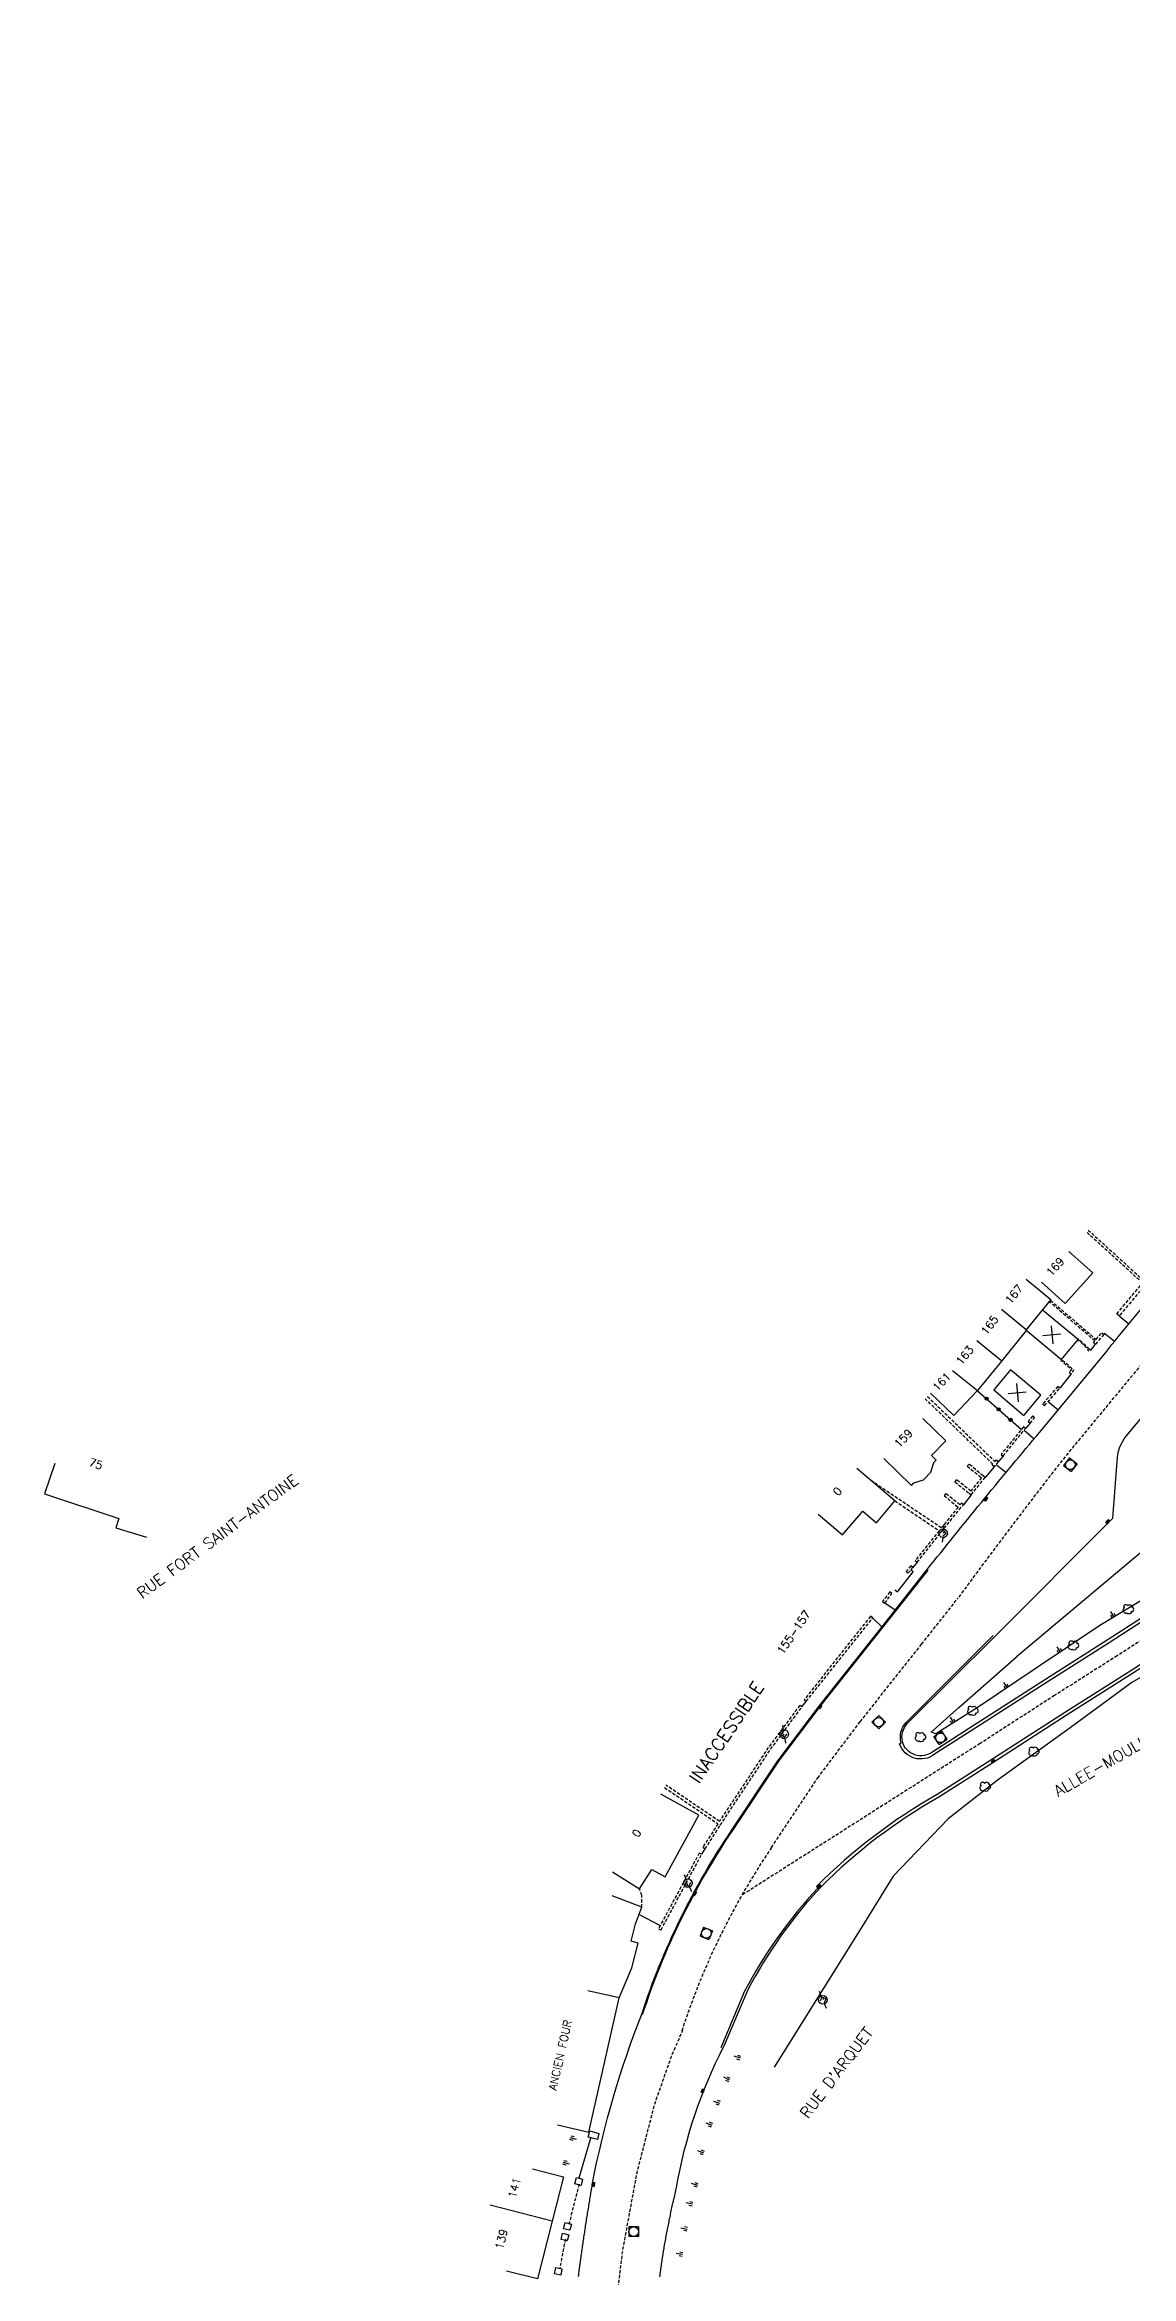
# Model space of a CAD drawing. Header units: millimetres. Extents: x 184999 to 186001, y 128999 to 130000.
# Drawn here: x 185217.7 to 185387.5, y 129651.4 to 130000 of the extents above; entities that cross this region are included whole.
import ezdxf
from ezdxf.enums import TextEntityAlignment as Align

# ---------------------------------------------------------------- set-up
doc = ezdxf.new("R2010")
doc.units = ezdxf.units.MM
doc.linetypes.add('DASHED', pattern=[0.75, 0.5, -0.25])
doc.layers.get('0').update_dxf_attribs({"linetype": 'CONTINUOUS'})
for name, color, linetype in [('W0001', 6, 'DASHED'), ('W0008', 7, 'CONTINUOUS'), ('W0100', 7, 'CONTINUOUS'), ('W0112', 1, 'DASHED'), ('W0211', 2, 'CONTINUOUS'), ('W0300', 7, 'CONTINUOUS'), ('W0322', 7, 'CONTINUOUS'), ('W0334', 7, 'CONTINUOUS'), ('W0400', 7, 'CONTINUOUS'), ('W0420', 7, 'CONTINUOUS'), ('W0471', 7, 'CONTINUOUS'), ('W0984', 7, 'CONTINUOUS'), ('W0989', 7, 'CONTINUOUS'), ('W0991', 7, 'CONTINUOUS'), ('W1102', 7, 'CONTINUOUS'), ('W1471', 7, 'CONTINUOUS')]:
    doc.layers.add(name, color=color, linetype=linetype)
doc.styles.get("Standard").update_dxf_attribs({"font": 'romans.shx', "width": 0.85})

# ---------------------------------------------------------------- blocks, each defined once
blk = doc.blocks.new('t211o')
at = {"color": 0, "linetype": 'Continuous'}
for p, q in [((-0.29, 0.5), (-0.29, 0)), ((0, 1), (0, 0)), ((0.29, 0.5), (0.29, 0))]:
    blk.add_line(p, q, dxfattribs=at)
blk = doc.blocks.new('t112o')
at = {"color": 0, "linetype": 'Continuous'}
for p, q in [((-0.5, 0.5), (0.5, 0.5)), ((-0.5, -0.5), (-0.5, 0.5)), ((0.5, 0.5), (0.5, -0.5)), ((0.5, -0.5), (-0.5, -0.5))]:
    blk.add_line(p, q, dxfattribs=at)
blk = doc.blocks.new('T400')
for p, q in [((-0.15, 0.3), (0.15, 0.3)), ((-0.15, -0.25), (-0.15, 0.3)), ((-0.15, 0.15), (0.15, 0.15)), ((-0.15, 0), (0.15, 0)), ((0.15, 0.3), (0.15, -0.25)), ((-0.15, -0.15), (0.15, -0.15)), ((-0.15, -0.25), (-0.15, -0.3)), ((-0.15, -0.3), (0.15, -0.3)), ((0.15, -0.3), (0.15, -0.25))]:
    blk.add_line(p, q)
blk = doc.blocks.new('T420')
for p, q in [((0.75, 0.75), (-0.75, 0.75)), ((-0.75, 0.75), (-0.75, -0.75)), ((0.75, 0.75), (0.75, -0.75)), ((0.75, -0.75), (-0.75, -0.75))]:
    blk.add_line(p, q)
blk.add_ellipse((0, 0), major_axis=(-0.53, 0.53), ratio=1, start_param=3.926991, end_param=10.210176)
blk = doc.blocks.new('t991o')
at = {"color": 0, "linetype": 'Continuous'}
for p, q in [((-1, 1), (1, -1)), ((-1, -1), (1, 1))]:
    blk.add_line(p, q, dxfattribs=at)
blk = doc.blocks.new('t322o')
at = {"color": 0, "linetype": 'Continuous'}
for radius in [0.25, 0.15]:
    blk.add_circle((0, 0), radius, dxfattribs=at)
blk = doc.blocks.new('T471')
for p, q in [((-0.333334, 0.333334), (-0.333334, -0.333334)), ((-0.333334, 0.333334), (0.333334, 0.333334)), ((-0.333334, 0), (0, 0)), ((0.500001, 0.500001), (1.000002, 1.000002)), ((-0.500001, -0.500001), (-1.000002, -1.000002)), ((-0.333334, -0.333334), (0.333334, -0.333334))]:
    blk.add_line(p, q)
blk.add_ellipse((0, 0), major_axis=(0.471405, 0.471405), ratio=1, start_param=5.4977871438, end_param=11.780972451)
blk = doc.blocks.new('T300')
for p, q in [((-0.8, 0.51), (-0.86, 0.34)), ((-0.86, 0.34), (-0.86, 0.17)), ((-0.86, 0.17), (-0.74, 0.06)), ((-0.69, 0.63), (-0.8, 0.51)), ((-0.8, -0.06), (-0.74, 0.06)), ((-0.74, 0.06), (-0.69, 0.11)), ((-0.57, 0.69), (-0.69, 0.63)), ((-0.46, 0.69), (-0.57, 0.69)), ((-0.29, 0.63), (-0.46, 0.69)), ((-0.29, 0.63), (-0.17, 0.74)), ((-0.23, 0.57), (-0.29, 0.63)), ((-0.17, 0.74), (-0.06, 0.8)), ((-0.06, 0.8), (0.06, 0.8)), ((0.06, 0.8), (0.23, 0.74)), ((0.23, 0.74), (0.34, 0.63)), ((0.34, 0.63), (0.4, 0.51)), ((0.46, 0.46), (0.34, 0.46)), ((0.4, 0.51), (0.4, 0.46)), ((0.57, 0.4), (0.46, 0.46)), ((0.57, 0.4), (0.69, 0.29)), ((0.69, 0.29), (0.74, 0.17)), ((0.74, 0.06), (0.69, -0.17)), ((0.74, 0.17), (0.74, 0.06)), ((-0.8, -0.17), (-0.8, -0.06)), ((-0.8, -0.23), (-0.8, -0.17)), ((-0.74, -0.34), (-0.8, -0.23)), ((-0.69, -0.4), (-0.74, -0.34)), ((-0.51, -0.46), (-0.69, -0.4)), ((-0.4, -0.46), (-0.51, -0.46)), ((-0.4, -0.46), (-0.34, -0.46)), ((-0.34, -0.46), (-0.34, -0.4)), ((-0.34, -0.51), (-0.34, -0.46)), ((-0.29, -0.63), (-0.34, -0.51)), ((-0.17, -0.74), (-0.29, -0.63)), ((-0.06, -0.8), (-0.17, -0.74)), ((0.06, -0.8), (-0.06, -0.8)), ((0.17, -0.74), (0.06, -0.8)), ((0.23, -0.69), (0.17, -0.74)), ((0.29, -0.46), (0.23, -0.46)), ((0.29, -0.63), (0.23, -0.69)), ((0.46, -0.4), (0.29, -0.46)), ((0.34, -0.51), (0.29, -0.63)), ((0.34, -0.51), (0.34, -0.46)), ((0.57, -0.34), (0.46, -0.4)), ((0.63, -0.29), (0.57, -0.34)), ((0.69, -0.17), (0.63, -0.29))]:
    blk.add_line(p, q)
blk = doc.blocks.new('T1471')
at = {"color": 0, "linetype": 'Continuous', "flags": 128}
blk.add_lwpolyline([(-0.75, -0.5), (-0.75, 0.5), (0.75, 0.5), (0.75, -0.5), (-0.75, -0.5)], dxfattribs=at)

msp = doc.modelspace()

# ---------------------------------------------------------------- linework, layer by layer
at = {"layer": 'W0001', "flags": 128}
msp.add_lwpolyline([(185586.67, 130000), (185569.61, 129981.86), (185559.69, 129971.02, 0.023322), (185535.8, 129942.85), (185523.18, 129926.35), (185516.07, 129916.56), (185511.05, 129909.66, -0.058295), (185476.65, 129867.71, -0.048518), (185447.28, 129844.71, 0.007271), (185418.51, 129823.48), (185412.94, 129818.71, 0.023571), (185406.13, 129812.64, 0.017263), (185395.65, 129801.62, 0.01435), (185387.8, 129792.25), (185376.92, 129779.1, 0.007176), (185360.31, 129757.14)], format="xyb", dxfattribs=at)
at = {"layer": 'W0001'}
for points in [[(185317.28, 129689.68, -0.070449), (185331.32, 129718.36), (185338.54, 129729.24), (185345.16, 129738), (185354.77, 129750.12), (185360.31, 129757.14)], [(185397.48, 129756.07), (185385.34, 129748.32), (185375.55, 129742.12), (185363.92, 129734.62), (185326.68, 129710.92, 0.076934)]]:
    msp.add_lwpolyline(points, format="xyb", dxfattribs=at)
at = {"layer": 'W0001', "flags": 128}
msp.add_lwpolyline([(185320.69, 129010.83), (185326.39, 129030.69), (185340.75, 129075.65), (185355.73, 129121.31), (185357.69, 129132.47), (185358.13, 129140.19), (185358.28, 129149.16), (185359.39, 129196.99), (185358.54, 129213.99), (185355.37, 129242.67), (185352.34, 129268.6), (185350.49, 129284.86), (185349.55, 129292.63), (185350.17, 129298.99), (185351.03, 129305.45), (185353.71, 129316.22), (185361.34, 129343.46), (185362.87, 129348.78), (185363.88, 129358.68), (185362.26, 129369.38), (185359.25, 129378.5), (185354.47, 129391.13), (185348.65, 129401.22), (185343.99, 129409.82), (185340.99, 129417.23), (185339.28, 129423.46), (185338.79, 129433.37), (185335.56, 129489.78), (185335.24, 129495.24), (185334.62, 129501.51), (185333.12, 129512.94), (185325.74, 129553.13), (185324.17, 129560.38), (185322.35, 129566.62), (185318.45, 129577.43), (185314.86, 129587.33), (185311.8, 129596.36), (185308.75, 129606.99), (185306.74, 129620.76), (185306.27, 129635.06), (185306.96, 129646.2), (185308.04, 129655.16), (185310.31, 129667.56), (185313.07, 129678.28), (185315.63, 129685.6), (185317.46, 129689.81)], dxfattribs=at)
at = {"layer": 'W0008'}
for points in [[(185355.65, 129761.79, -0.007171), (185372.7, 129782.62), (185383.53, 129795.71, -0.014279), (185391.54, 129805.28, -0.017265), (185402.28, 129816.56, -0.023381), (185409.42, 129822.93), (185416.51, 129829.02), (185416.51, 129829.02, -0.028156), (185430.22, 129839.52), (185441.79, 129847.84), (185453.62, 129855.68), (185459.95, 129860.01, 0.056636), (185484.59, 129882.32, 0.032794), (185505.63, 129907.32), (185513.64, 129918.32), (185520.77, 129928.14), (185533.42, 129944.67, -0.023317), (185557.49, 129973.06), (185567.41, 129983.9), (185582.55, 130000, -0.008565)], [(185366.14, 129751.28), (185384.62, 129769.81), (185385.33, 129778.69, -0.166506), (185386.75, 129782.64), (185395.04, 129792.58, -0.04232)], [(185311.18, 129692.27, -0.070449), (185325.21, 129720.95), (185332.44, 129731.83), (185339.06, 129740.58), (185348.66, 129752.7), (185355.77, 129761.7)], [(185396, 129758.05), (185384.05, 129750.35), (185374.54, 129744.28), (185362.5, 129736.58), (185356.79, 129732.93, -0.520762), (185351.34, 129734.58), (185351.57, 129734.73, -0.261165), (185352.35, 129737.91), (185365.96, 129751.46)], [(185399.13, 129753.43), (185387.02, 129745.69), (185377.23, 129739.49), (185365.61, 129731.99), (185357.22, 129726.65, 0.068823), (185338.35, 129712.26), (185338.56, 129712.03, 0.066996), (185327.12, 129695.9), (185323.38, 129687.09)]]:
    msp.add_lwpolyline(points, format="xyb", dxfattribs=at)
at = {"layer": 'W0008', "flags": 128}
for points in [[(185301.17, 129651.35), (185301.2, 129651.6), (185301.23, 129651.85), (185301.26, 129652.09), (185301.29, 129652.34), (185301.32, 129652.59), (185301.36, 129652.84), (185301.39, 129653.08), (185301.42, 129653.33), (185301.46, 129653.58), (185301.49, 129653.83), (185301.52, 129654.07), (185301.56, 129654.32), (185301.59, 129654.57), (185301.63, 129654.82), (185301.66, 129655.06), (185301.7, 129655.31), (185301.73, 129655.56), (185301.77, 129655.8), (185301.8, 129656.05), (185301.84, 129656.3), (185301.87, 129656.55), (185301.91, 129656.79), (185301.94, 129657.04), (185301.98, 129657.29), (185302.02, 129657.53), (185302.05, 129657.78), (185302.09, 129658.03), (185302.13, 129658.28), (185302.17, 129658.52), (185302.2, 129658.77), (185302.24, 129659.02), (185302.28, 129659.26), (185302.32, 129659.51), (185302.36, 129659.76), (185302.39, 129660), (185302.43, 129660.25), (185302.47, 129660.5), (185302.51, 129660.74), (185302.55, 129660.99), (185302.59, 129661.24), (185302.63, 129661.48), (185302.67, 129661.73), (185302.71, 129661.98), (185302.75, 129662.22), (185302.79, 129662.47), (185302.83, 129662.72), (185302.87, 129662.96), (185302.91, 129663.21), (185302.95, 129663.46), (185302.99, 129663.7), (185303.03, 129663.95), (185303.07, 129664.2), (185303.11, 129664.44), (185303.15, 129664.69), (185303.19, 129664.94), (185303.23, 129665.18), (185303.28, 129665.43), (185303.32, 129665.68), (185303.36, 129665.92), (185303.4, 129666.17, -0.045189), (185311.04, 129692.31)], [(185313.88, 129651.32), (185313.91, 129651.57), (185313.94, 129651.81), (185313.97, 129652.06), (185314, 129652.31), (185314.04, 129652.56), (185314.07, 129652.8), (185314.11, 129653.05), (185314.14, 129653.3), (185314.18, 129653.54), (185314.22, 129653.79), (185314.25, 129654.03), (185314.29, 129654.28), (185314.33, 129654.53), (185314.37, 129654.77), (185314.41, 129655.02), (185314.45, 129655.26), (185314.49, 129655.51), (185314.53, 129655.75), (185314.57, 129656), (185314.61, 129656.24), (185314.66, 129656.49), (185314.7, 129656.73), (185314.74, 129656.98), (185314.79, 129657.22), (185314.83, 129657.47), (185314.88, 129657.71), (185314.92, 129657.96), (185314.97, 129658.2), (185315.02, 129658.45), (185315.06, 129658.69), (185315.11, 129658.94), (185315.16, 129659.18), (185315.21, 129659.42), (185315.26, 129659.67), (185315.31, 129659.91), (185315.35, 129660.16), (185315.4, 129660.4), (185315.46, 129660.64), (185315.51, 129660.89), (185315.56, 129661.13), (185315.61, 129661.37), (185315.66, 129661.62), (185315.71, 129661.86), (185315.76, 129662.1), (185315.82, 129662.35), (185315.87, 129662.59), (185315.92, 129662.83), (185315.98, 129663.08), (185316.03, 129663.32), (185316.09, 129663.56), (185316.14, 129663.81), (185316.2, 129664.05), (185316.25, 129664.29), (185316.31, 129664.53), (185316.36, 129664.78), (185316.42, 129665.02), (185316.47, 129665.26, -0.076029), (185323.88, 129687.31)]]:
    msp.add_lwpolyline(points, format="xyb", dxfattribs=at)
at = {"layer": 'W0100'}
for points in [[(185373.5, 129806.7), (185377.22, 129803.36), (185381.51, 129808.13), (185377.79, 129811.47)], [(185371.13, 129807.13), (185374.98, 129803.95), (185371.04, 129799.18), (185371.13, 129799.11), (185367.29, 129794.41), (185363.52, 129789.74), (185359.78, 129785.87), (185356.18, 129789.35)], [(185371.06, 129799.21), (185376.6, 129794.62), (185379.22, 129797.71), (185373.64, 129802.33)], [(185348.86, 129779.14), (185353.19, 129774.92), (185353.57, 129775.31), (185355.07, 129775.82), (185356.19, 129776.99), (185356.67, 129778.49), (185357.03, 129778.88), (185356.3, 129779.6), (185358.55, 129781.9), (185354.98, 129785.4)], [(185338.59, 129770.42), (185342.41, 129767.19), (185345.57, 129770.93), (185347.73, 129769.11), (185350.61, 129772.52), (185344.63, 129777.57)], [(185306.46, 129714.54), (185310.7, 129711.89), (185312.61, 129714.94), (185314.72, 129713.76), (185319.98, 129723.44), (185314.04, 129726.68)], [(185307.5, 129694.88), (185309.49, 129699.55), (185310.47, 129703.44), (185309.41, 129703.71), (185310.09, 129706.42), (185311.08, 129709.04), (185306.4, 129710.8)]]:
    msp.add_lwpolyline(points, dxfattribs=at)
msp.add_lwpolyline([(185366.06, 129789.85), (185370.72, 129785.84), (185373.39, 129789.03), (185368.68, 129792.97)], close=True, dxfattribs=at)
at = {"layer": 'W0100', "flags": 128}
for points in [[(185219.33, 129778.34), (185217.75, 129773.59), (185229.33, 129769.74), (185228.89, 129768.31), (185233.66, 129766.82)], [(185297.88, 129675.02), (185302.76, 129673.92), (185307.5, 129694.88), (185302.62, 129695.98)], [(185294, 129668.16), (185298.84, 129666.91), (185297.04, 129659.98), (185294.77, 129650.96), (185289.92, 129652.18)]]:
    msp.add_lwpolyline(points, dxfattribs=at)
at = {"layer": 'W0112'}
for points in [[(185380.79, 129814.82), (185389.59, 129806.83), (185397.31, 129815.21), (185397.67, 129814.87), (185389.43, 129805.92), (185385.64, 129801.42), (185385.26, 129801.74), (185389.05, 129806.24), (185389.32, 129806.53), (185380.52, 129814.52)], [(185374.91, 129803.86), (185382.03, 129797.74), (185382.93, 129798.78), (185383.23, 129798.51), (185381.9, 129796.98), (185381.6, 129797.25), (185381.83, 129797.51), (185374.72, 129803.63)], [(185355.69, 129788.83), (185366.25, 129778.65), (185366.46, 129778.9), (185366.76, 129778.64), (185366.08, 129777.85), (185365.78, 129778.11), (185365.9, 129778.25), (185355.32, 129788.45)], [(185350.61, 129772.52), (185357.51, 129767.86), (185353.76, 129763.19), (185354.07, 129762.94), (185361.29, 129771.92), (185360.98, 129772.17), (185360.75, 129771.88), (185358.53, 129773.66), (185358.28, 129773.33), (185360.48, 129771.56), (185357.85, 129768.29), (185346.81, 129775.73)], [(185314.61, 129727.73), (185322.95, 129722.08), (185322.95, 129722.08), (185320.57, 129718.4), (185320.94, 129718.16), (185323.31, 129721.84), (185331.18, 129733.72), (185336.08, 129740.32), (185335.73, 129740.57), (185330.82, 129733.97), (185323.19, 129722.45), (185314.82, 129728.11)], [(185311.08, 129709.04), (185311.06, 129710.89), (185310.7, 129711.89)]]:
    msp.add_lwpolyline(points, dxfattribs=at)
at = {"layer": 'W0112', "flags": 128}
msp.add_lwpolyline([(185377.8, 129792.6), (185378.11, 129792.35), (185378.57, 129792.94), (185378.26, 129793.18), (185376.6, 129794.62), (185376.51, 129794.51), (185378.17, 129793.07)], close=True, dxfattribs=at)
msp.add_lwpolyline([(185380.89, 129796.31), (185381.17, 129796.08), (185380.99, 129795.86), (185380.71, 129796.09), (185380.8, 129796.2), (185379.22, 129797.71), (185379.32, 129797.82), (185380.89, 129796.31)], dxfattribs=at)
at = {"layer": 'W0112'}
for points in [[(185376.05, 129790.37), (185373.68, 129787.65), (185373.98, 129787.38), (185376.35, 129790.11)], [(185370.68, 129784.1), (185367.18, 129779.77), (185367.49, 129779.52), (185371, 129783.84)], [(185371.71, 129784.66), (185372.43, 129785.52), (185372.13, 129785.78), (185371.4, 129784.92)], [(185362.19, 129773.71), (185362.5, 129773.46), (185364.69, 129776.18), (185364.38, 129776.43), (185362.19, 129778.24), (185361.9, 129777.94), (185364.14, 129776.14), (185362.46, 129774.04), (185360.21, 129775.85), (185359.97, 129775.48)], [(185352.64, 129761.21), (185353.41, 129762.11), (185353.11, 129762.37), (185352.34, 129761.47)], [(185349.01, 129756.55), (185350.12, 129758.02), (185349.78, 129758.28), (185348.66, 129756.81)], [(185346.78, 129754.49), (185336.42, 129741.46), (185336.75, 129741.19), (185347.11, 129754.22)], [(185320.02, 129717.48), (185313.65, 129705.66), (185314.06, 129705.5), (185320.42, 129717.32)]]:
    msp.add_lwpolyline(points, close=True, dxfattribs=at)
at = {"layer": 'W0112', "flags": 128}
for points in [[(185301.27, 129665.75, 0.013421), (185299.67, 129659.46)], [(185299.15, 129657.17, 0.025694), (185298.26, 129652.62)]]:
    msp.add_lwpolyline(points, format="xyb", dxfattribs=at)
at = {"layer": 'W0211'}
for points in [[(185459.61, 129777.48), (185437.11, 129777.02), (185425.49, 129775.61), (185409.77, 129769.63), (185394.89, 129760.46), (185382.62, 129753.06), (185372.83, 129746.48), (185363.46, 129740.18), (185356.99, 129736.12), (185356.25, 129736.38)], [(185401.68, 129774.2), (185396.24, 129768.9), (185392.51, 129767.35), (185369.54, 129748.12)], [(185410.7, 129756.52), (185400.26, 129751.4), (185387.61, 129744.16), (185378.53, 129737.49), (185366.56, 129728.82), (185358.93, 129722.83), (185350.32, 129713.87), (185345.4, 129705.85), (185331.74, 129684.05)], [(185356.25, 129736.38), (185360.56, 129740.24), (185369.54, 129748.12)]]:
    msp.add_lwpolyline(points, dxfattribs=at)
at = {"layer": 'W0211', "flags": 128}
msp.add_lwpolyline([(185303.07, 129673.14), (185301.22, 129666.69)], dxfattribs=at)
at = {"layer": 'W0322'}
msp.add_lwpolyline([(185363.51, 129789.73), (185370.35, 129783.68)], dxfattribs=at)
at = {"layer": 'W0334'}
for points in [[(185385.64, 129801.42), (185387.13, 129800.15)], [(185384.89, 129797.42), (185383.35, 129798.65), (185383.23, 129798.51)], [(185381.9, 129796.98), (185381.17, 129796.08)], [(185378.11, 129792.35), (185376.35, 129790.11)], [(185374.55, 129788.04), (185376.12, 129786.76)], [(185371.71, 129784.66), (185371, 129783.84)], [(185370.78, 129783.57), (185372.37, 129782.23)], [(185366.08, 129777.85), (185364.69, 129776.18)], [(185366.4, 129778.22), (185367.99, 129776.95)], [(185367.49, 129779.52), (185366.76, 129778.64)], [(185362.5, 129773.46), (185361.29, 129771.92)], [(185350.59, 129758.61), (185351.02, 129758.28), (185353.47, 129761.43), (185353.1, 129761.75)], [(185354.07, 129762.94), (185353.41, 129762.11)], [(185350.65, 129755.45), (185349.01, 129756.55)], [(185347.11, 129754.22), (185348.58, 129752.83)], [(185336.08, 129740.32), (185336.75, 129741.19)], [(185320.42, 129717.32), (185320.94, 129718.16)], [(185310.65, 129707.91), (185313.92, 129706.16)]]:
    msp.add_lwpolyline(points, dxfattribs=at)
for points in [[(185311.04, 129692.31, -0.070447), (185325.09, 129721.03), (185332.32, 129731.92), (185338.94, 129740.67), (185348.55, 129752.79), (185355.65, 129761.79)], [(185395.73, 129758.47), (185383.78, 129750.78), (185374.27, 129744.7), (185362.23, 129737), (185356.5, 129733.33, -0.539753), (185351.79, 129734.89, -0.252631), (185352.53, 129737.74), (185366.14, 129751.28)], [(185399.4, 129753), (185387.28, 129745.27), (185377.5, 129739.07), (185365.88, 129731.57), (185357.48, 129726.22, 0.067472), (185339.06, 129712.24), (185339.06, 129712.24, 0.066996), (185327.61, 129696.12), (185323.88, 129687.31)]]:
    msp.add_lwpolyline(points, format="xyb", dxfattribs=at)
at = {"layer": 'W1102'}
for points in [[(185367.26, 129802.45), (185371.11, 129799.27)], [(185363.42, 129797.58), (185367.29, 129794.41)], [(185359.61, 129792.89), (185363.52, 129789.74)]]:
    msp.add_lwpolyline(points, dxfattribs=at)
at = {"layer": 'W1102', "flags": 128}
msp.add_lwpolyline([(185297.04, 129659.98), (185287.36, 129662.5)], dxfattribs=at)

# ---------------------------------------------------------------- block references
at = {"layer": 'W0112'}
for p, rotation in [((185301.19, 129666.19), 255.9830490490335), ((185299.44, 129659.17), 256.5443862820085), ((185299.04, 129657.51), 76.54438628166848), ((185297.99, 129652.17), 78.83028637594852)]:
    msp.add_blockref('t112o', p, dxfattribs=dict(at, rotation=rotation))
at = {"layer": 'W0211'}
for p, rotation in [((185384.8, 129754.37), 31.1232386523334), ((185376.43, 129748.9), 33.885405698818), ((185368.13, 129743.32), 33.91498366066421), ((185359.76, 129737.86), 32.1384613840277), ((185326.4, 129685.49), 71.46381691085595), ((185324.7, 129682.08), 64.11338852423376), ((185323.2, 129678.45), 72.12512484864273), ((185299.91, 129673.01), 254.0144911503138), ((185321.98, 129675.01), 71.1053297087338), ((185298.81, 129669.16), 254.0144911503138), ((185320.71, 129670.68), 69.85694427501502), ((185319.73, 129665.62), 71.4638169108437), ((185318.96, 129662.68), 77.40226840755378), ((185318.14, 129658.77), 78.79042546222081), ((185317.42, 129654.83), 80.58743680640605)]:
    msp.add_blockref('t211o', p, dxfattribs=dict(at, rotation=rotation))
at = {"layer": 'W0300'}
for p, rotation in [((185386.96, 129755.6), 211.123238652333), ((185378.38, 129749.94), 211.123238652333), ((185362.66, 129739.73), 212.602155917981), ((185354.49, 129735.61), 213.914983660664), ((185372.21, 129733.35), 216.307139579746), ((185364.59, 129727.87), 216.307139579746)]:
    msp.add_blockref('T300', p, dxfattribs=dict(at, rotation=rotation))
at = {"layer": 'W0322', "rotation": 318.4944456140226}
for p in [(185364.93, 129788.48), (185366.8, 129786.82), (185368.67, 129785.16)]:
    msp.add_blockref('t322o', p, dxfattribs=at)
at = {"layer": 'W0400'}
for p, rotation in [((185364.79, 129772.79), 141.2530203202126), ((185383.85, 129769.26), 134.7609965873386), ((185338.88, 129740.34), 142.9166939260072), ((185365.97, 129731.84), 305.9364760242929), ((185319.32, 129711.22), 331.5962759603439), ((185338.76, 129712.29), 312.7569016521657), ((185320.57, 129680.36), 342.1685870419435), ((185303.5, 129665.74), 354.3521232736519)]:
    msp.add_blockref('T400', p, dxfattribs=dict(at, rotation=rotation))
at = {"layer": 'W0420'}
for p, rotation in [((185378, 129778.16), 51.25302032021255), ((185348.07, 129737.95), 44.87006442754311), ((185357.72, 129735.49), 213.914983660664), ((185321.13, 129704.95), 68.1318974033718)]:
    msp.add_blockref('T420', p, dxfattribs=dict(at, rotation=rotation))
msp.add_blockref('T420', (185309.78, 129658.35), dxfattribs=at)
at = {"layer": 'W0471'}
for p, rotation in [((185358.14, 129767.45), 219.2832189035525), ((185333.3, 129736.06), 52.91669392600721), ((185318.26, 129712.78), 68.1318974033718), ((185339.35, 129694.56), 247.030208952993)]:
    msp.add_blockref('T471', p, dxfattribs=dict(at, rotation=rotation))
at = {"layer": 'W0991'}
for p, rotation in [((185375.13, 129798.47), 320.0664937294076), ((185369.71, 129789.42), 320.0324120174926)]:
    msp.add_blockref('t991o', p, dxfattribs=dict(at, rotation=rotation))
at = {"layer": 'W1471', "rotation": 345.2024897473347}
msp.add_blockref('T1471', (185303.51, 129673.42), dxfattribs=at)

# ---------------------------------------------------------------- texts
at = {"layer": 'W0984'}
for s, height, rotation, p in [('INACCESSIBLE', 2, 55.8936, (185324.28, 129736.38)), ('ANCIEN FOUR', 1.25, 77.2728, (185298.3, 129685.94))]:
    msp.add_text(s, height=height, rotation=rotation, dxfattribs=at).set_placement(p, align=Align.MIDDLE)
at = {"layer": 'W0989'}
for s, rotation, p in [('RUE FORT SAINT-ANTOINE', 36.5623, (185244.76, 129766.96)), ('ALLEE-MOULIN-A-VENT', 30.0956, (185387.87, 129734.07)), ("RUE D'ARQUET", 52.7162, (185341.54, 129683.15))]:
    msp.add_text(s, height=1.75, rotation=rotation, dxfattribs=at).set_placement(p, align=Align.MIDDLE)
at = {"layer": 'W0991'}
for s, rotation, p in [('169', 48.1113, (185375.64, 129809.08)), ('167', 50.3805, (185369.19, 129804.79)), ('165', 53.2456, (185365.4, 129799.97)), ('163', 50.9065, (185361.52, 129795.24)), ('161', 45.9534, (185357.9, 129791.12)), ('159', 45.6377, (185351.92, 129782.27)), ('75', 341.5804, (185225.75, 129778.31)), ('0', 49.7824, (185341.61, 129774)), ('155-157', 55.8936, (185334.78, 129751.99)), ('0', 58.0248, (185310.25, 129720.61)), ('141', 75.4454, (185291.16, 129665.2)), ('139', 75.8685, (185289.12, 129657.18))]:
    msp.add_text(s, height=1.25, rotation=rotation, dxfattribs=at).set_placement(p, align=Align.MIDDLE)

doc.saveas('drawing.dxf')
